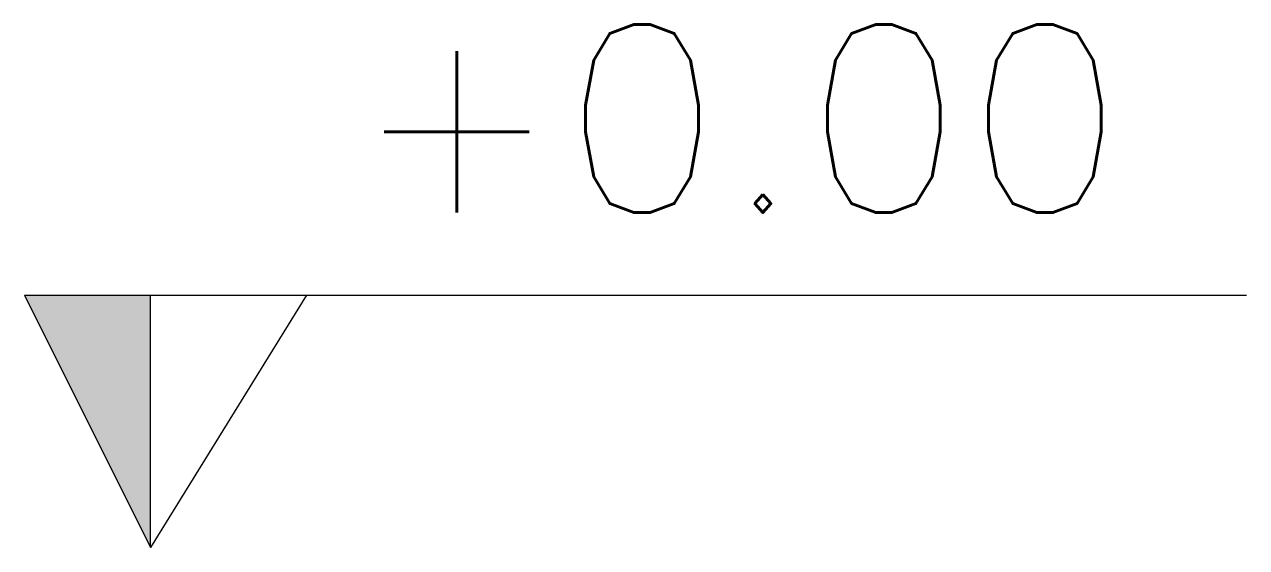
# Model space of a CAD drawing. Header units: millimetres. Extents: x 1160.71 to 1162.01, y -1455.93 to -1455.37.
import ezdxf

# ---------------------------------------------------------------- set-up
doc = ezdxf.new("R2010")
doc.units = ezdxf.units.MM
doc.layers.add('Símbolos_Gráficos', color=1, linetype='Continuous')
doc.styles.add('r80', font='romans.shx')

msp = doc.modelspace()

# ---------------------------------------------------------------- hatches: boundary and pattern name
at = {"layer": 'Símbolos_Gráficos'}
msp.add_hatch(color=256, dxfattribs=at).paths.add_polyline_path([(1160.8474, -1455.6625), (1160.7132, -1455.6625), (1160.8474, -1455.9308)])

# ---------------------------------------------------------------- linework, layer by layer
at = {"layer": 'Símbolos_Gráficos', "color": 2}
for p, q in [((1160.7132, -1455.6625), (1160.8474, -1455.9308)), ((1160.7132, -1455.6625), (1162.0132, -1455.6625)), ((1161.0132, -1455.6625), (1160.8474, -1455.9308))]:
    msp.add_line(p, q, dxfattribs=at)
at = {"layer": 'Símbolos_Gráficos'}
msp.add_line((1160.8474, -1455.9308), (1160.8474, -1455.6625), dxfattribs=at)

# ---------------------------------------------------------------- texts
at = {"layer": 'Símbolos_Gráficos', "color": 2, "style": 'r80'}
msp.add_attdef('+0.00', (1161.0616, -1455.5746), '+0.00', height=0.2, dxfattribs=at)

doc.saveas('drawing.dxf')
